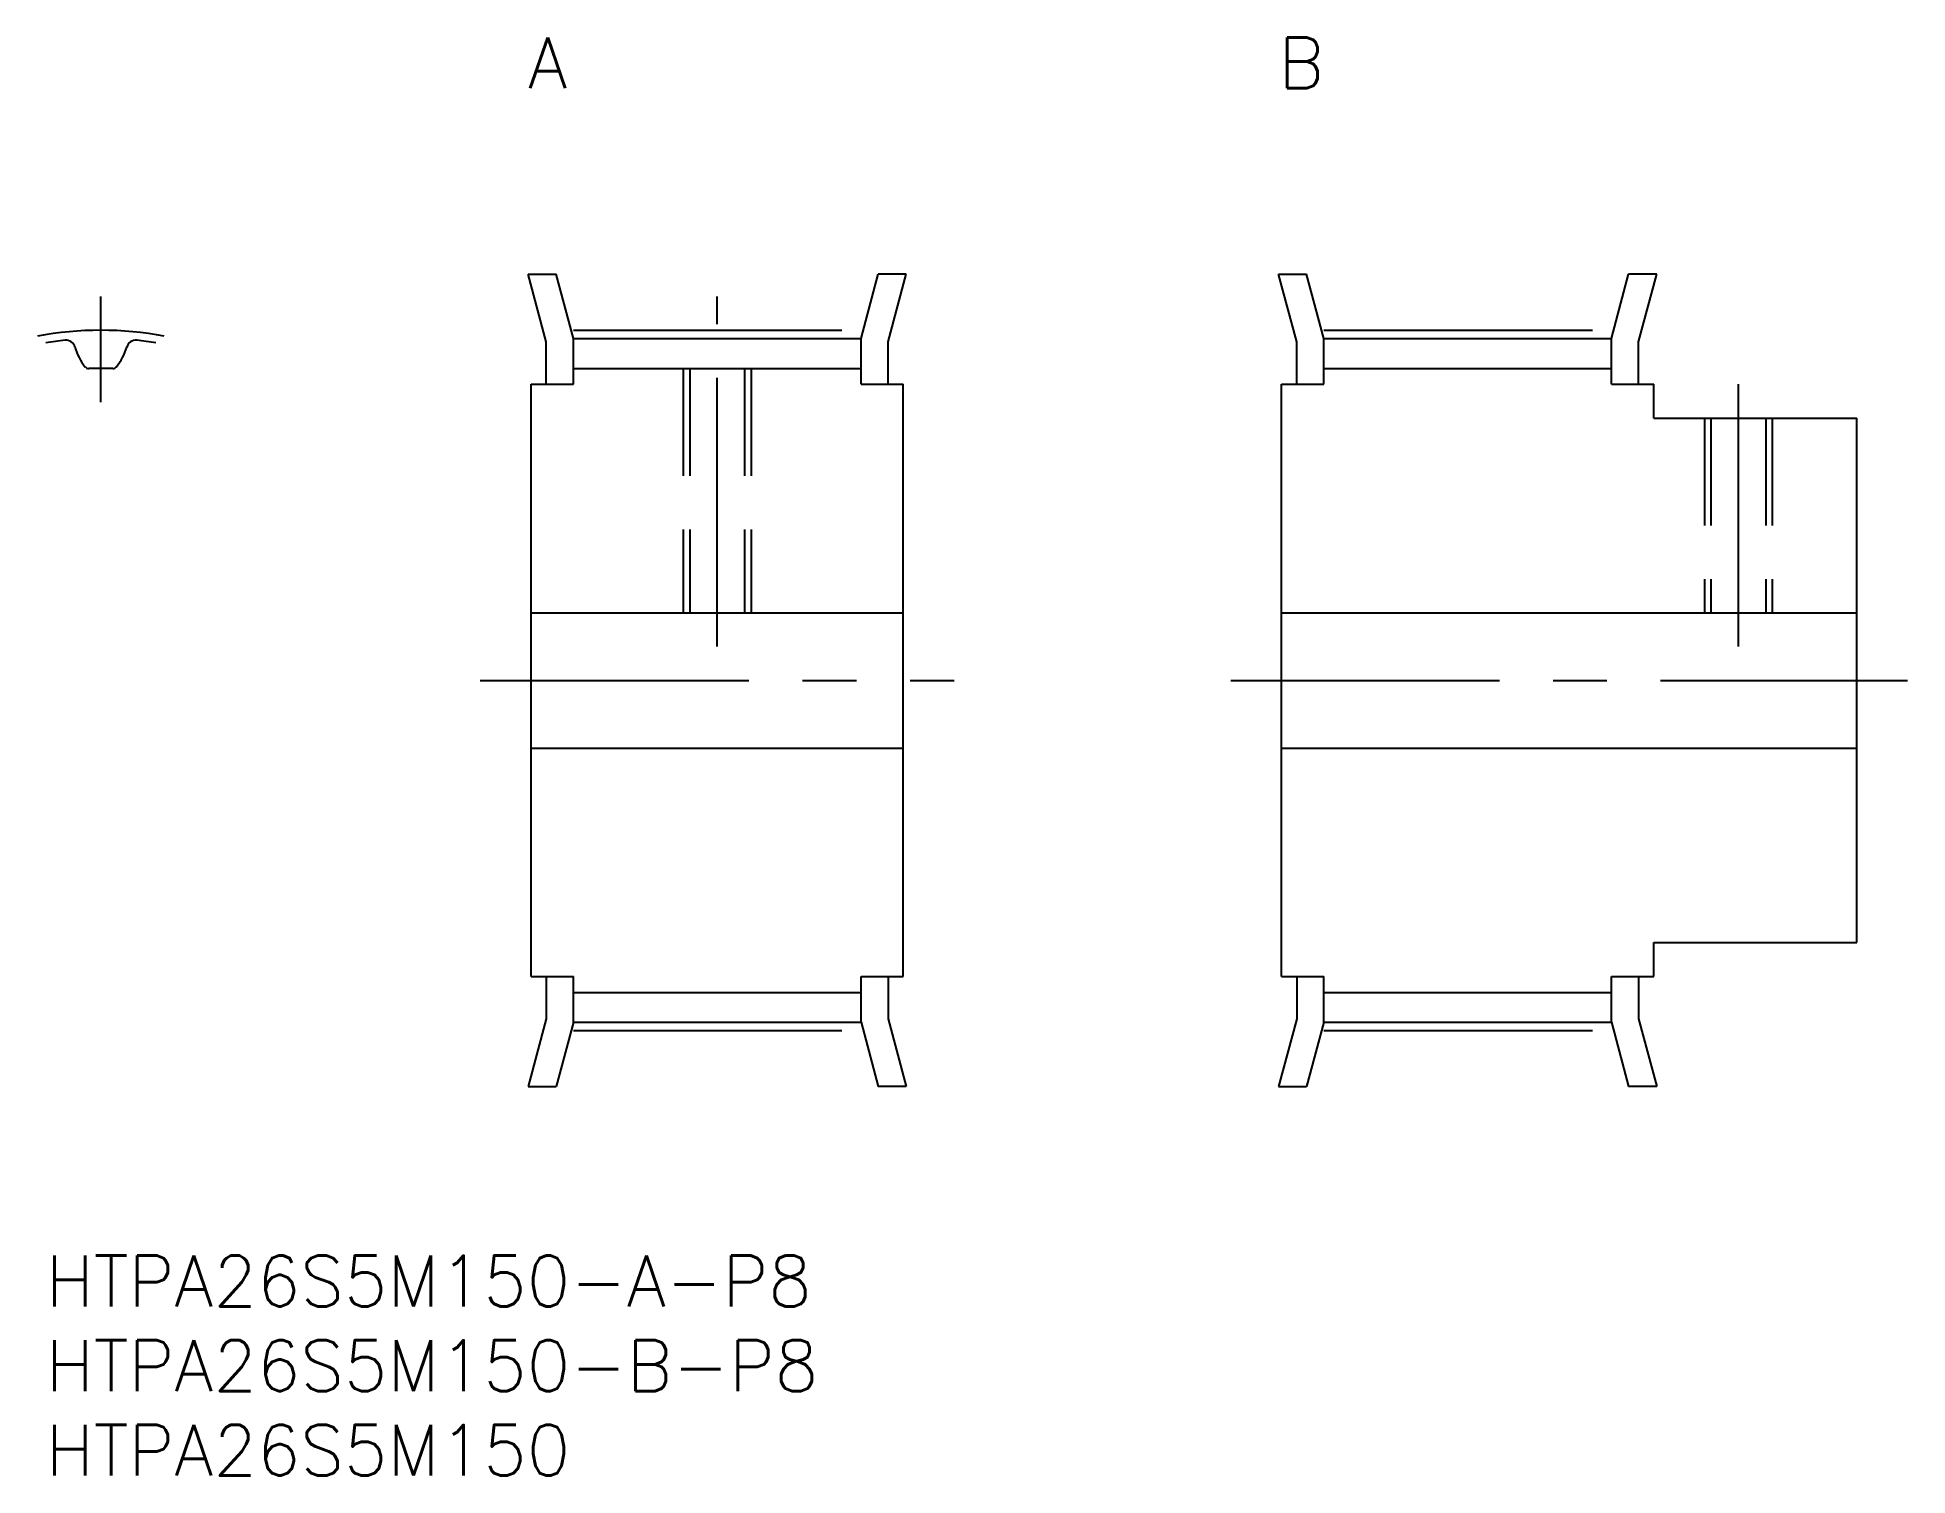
# Model space of a CAD drawing. Extents: x -1 to 110, y -13 to 72.
import ezdxf

# ---------------------------------------------------------------- set-up
doc = ezdxf.new("R2010")
doc.units = 0
doc.header["$LTSCALE"] = 0.5
doc.linetypes.add('CENTER', pattern=[50.8, 31.75, -6.35, 6.35, -6.35])
doc.linetypes.add('DASHED', pattern=[19.05, 12.7, -6.35])
for name, color, linetype in [('MSM_CENTER', 1, 'CENTER'), ('MSM_CONTINUOUS', 7, 'CONTINUOUS'), ('MSM_DASHED', 4, 'DASHED'), ('MSM_PART_NUMBER', 7, 'CONTINUOUS')]:
    doc.layers.add(name, color=color, linetype=linetype)
doc.styles.get("Standard").update_dxf_attribs({"font": 'txt.shx', "height": 3, "bigfont": 'bigfont.shx'})

# ---------------------------------------------------------------- blocks, each defined once
blk = doc.blocks.new('*U3')
at = {"layer": 'MSM_PART_NUMBER'}
blk.add_text('HTPA26S5M150-A-P8', height=3, dxfattribs=at).set_placement((0, -3))
blk = doc.blocks.new('*U4')
at = {"layer": 'MSM_PART_NUMBER'}
blk.add_text('HTPA26S5M150-B-P8', height=3, dxfattribs=at).set_placement((0, -8))
blk = doc.blocks.new('*U5')
at = {"layer": 'MSM_PART_NUMBER'}
blk.add_text('HTPA26S5M150', height=3, dxfattribs=at).set_placement((0, -13))
blk = doc.blocks.new('*U6')
at = {"layer": 'MSM_PART_NUMBER'}
blk.add_text('A', height=3, dxfattribs=at).set_placement((28.5, 69))
blk = doc.blocks.new('*U7')
at = {"layer": 'MSM_PART_NUMBER'}
blk.add_text('B', height=3, dxfattribs=at).set_placement((72.84, 69))

msp = doc.modelspace()

# ---------------------------------------------------------------- linework, layer by layer
at = {"layer": 'MSM_CENTER'}
for p, q in [((3.25, 50.44), (3.25, 56.69)), ((39.67, 36), (39.67, 56.69)), ((31.17, 54.69), (48.17, 54.69)), ((75.52, 54.69), (92.52, 54.69)), ((100.02, 36), (100.02, 51.5)), ((25.67, 34), (53.67, 34)), ((70.02, 34), (110.02, 34)), ((31.17, 13.31), (48.17, 13.31)), ((75.52, 13.31), (92.52, 13.31))]:
    msp.add_line(p, q, dxfattribs=at)
msp.add_arc((3.25, 34), 20.69, 79.5576, 100.4424, dxfattribs=at)
at = {"layer": 'MSM_CONTINUOUS'}
for p, q in [((29.57, 54), (28.5, 58)), ((28.5, 58), (30.16, 58)), ((31.17, 54.21), (30.16, 58)), ((48.17, 54.21), (49.19, 58)), ((50.84, 58), (49.19, 58)), ((49.77, 54), (50.84, 58)), ((72.84, 58), (74.5, 58)), ((73.92, 54), (72.84, 58)), ((75.52, 54.21), (74.5, 58)), ((92.52, 54.21), (93.53, 58)), ((95.19, 58), (93.53, 58)), ((94.12, 54), (95.19, 58)), ((31.17, 54.21), (48.17, 54.21)), ((31.17, 51.5), (31.17, 54.21)), ((48.17, 51.5), (48.17, 54.21)), ((75.52, 54.21), (92.52, 54.21)), ((75.52, 51.5), (75.52, 54.21)), ((92.52, 51.5), (92.52, 54.21)), ((29.57, 51.5), (29.57, 54)), ((49.77, 51.5), (49.77, 54)), ((73.92, 51.5), (73.92, 54)), ((94.12, 51.5), (94.12, 54)), ((31.17, 52.44), (48.17, 52.44)), ((75.52, 52.44), (92.52, 52.44)), ((28.67, 16.5), (28.67, 51.5)), ((28.67, 51.5), (31.17, 51.5)), ((48.17, 51.5), (50.67, 51.5)), ((50.67, 16.5), (50.67, 51.5)), ((73.02, 16.5), (73.02, 51.5)), ((73.02, 51.5), (75.52, 51.5)), ((92.52, 51.5), (95.02, 51.5)), ((95.02, 49.5), (95.02, 51.5)), ((95.02, 49.5), (107.02, 49.5)), ((107.02, 18.5), (107.02, 49.5)), ((28.67, 38), (50.67, 38)), ((73.02, 38), (107.02, 38)), ((28.67, 30), (50.67, 30)), ((73.02, 30), (107.02, 30)), ((95.02, 18.5), (107.02, 18.5)), ((95.02, 16.5), (95.02, 18.5)), ((28.67, 16.5), (31.17, 16.5)), ((29.57, 16.5), (29.57, 14)), ((31.17, 13.79), (31.17, 16.5)), ((31.17, 15.56), (48.17, 15.56)), ((48.17, 13.79), (48.17, 16.5)), ((48.17, 16.5), (50.67, 16.5)), ((49.77, 16.5), (49.77, 14)), ((73.02, 16.5), (75.52, 16.5)), ((73.92, 16.5), (73.92, 14)), ((75.52, 13.79), (75.52, 16.5)), ((75.52, 15.56), (92.52, 15.56)), ((92.52, 16.5), (95.02, 16.5)), ((92.52, 13.79), (92.52, 16.5)), ((94.12, 16.5), (94.12, 14)), ((29.57, 14), (28.5, 10)), ((31.17, 13.79), (30.16, 10)), ((31.17, 13.79), (48.17, 13.79)), ((48.17, 13.79), (49.19, 10)), ((49.77, 14), (50.84, 10)), ((73.92, 14), (72.84, 10)), ((75.52, 13.79), (74.5, 10)), ((75.52, 13.79), (92.52, 13.79)), ((92.52, 13.79), (93.53, 10)), ((94.12, 14), (95.19, 10)), ((28.5, 10), (30.16, 10)), ((50.84, 10), (49.19, 10)), ((72.84, 10), (74.5, 10)), ((95.19, 10), (93.53, 10))]:
    msp.add_line(p, q, dxfattribs=at)
for centre, radius, start, end in [((3.25, 34), 20.21, 96.0035, 99.254), ((1.19, 53.55), 0.55, 15.7588, 96.0035), ((4.87, 54.59), 3.28, 195.7588, 219.27), ((1.62, 54.59), 3.28, 320.73, 344.2412), ((5.31, 53.55), 0.55, 83.9965, 164.2412), ((3.25, 34), 20.21, 80.746, 83.9965), ((2.53, 52.68), 0.25, 219.27, 272.1982), ((3.25, 34), 18.44, 87.8018, 92.1982), ((3.97, 52.68), 0.25, 267.8018, 320.73)]:
    msp.add_arc(centre, radius, start, end, dxfattribs=at)
at = {"layer": 'MSM_DASHED'}
for p, q in [((37.67, 52.44), (37.67, 38)), ((38.05, 52.44), (38.05, 38)), ((41.29, 52.44), (41.29, 38)), ((41.67, 52.44), (41.67, 38)), ((98.02, 49.5), (98.02, 38)), ((98.39, 49.5), (98.39, 38)), ((101.64, 49.5), (101.64, 38)), ((102.02, 49.5), (102.02, 38))]:
    msp.add_line(p, q, dxfattribs=at)

# ---------------------------------------------------------------- block references
at = {"layer": 'MSM_CONTINUOUS'}
for name in ['*U6', '*U7', '*U3', '*U4', '*U5']:
    msp.add_blockref(name, (0, 0), dxfattribs=at)

doc.saveas('drawing.dxf')
